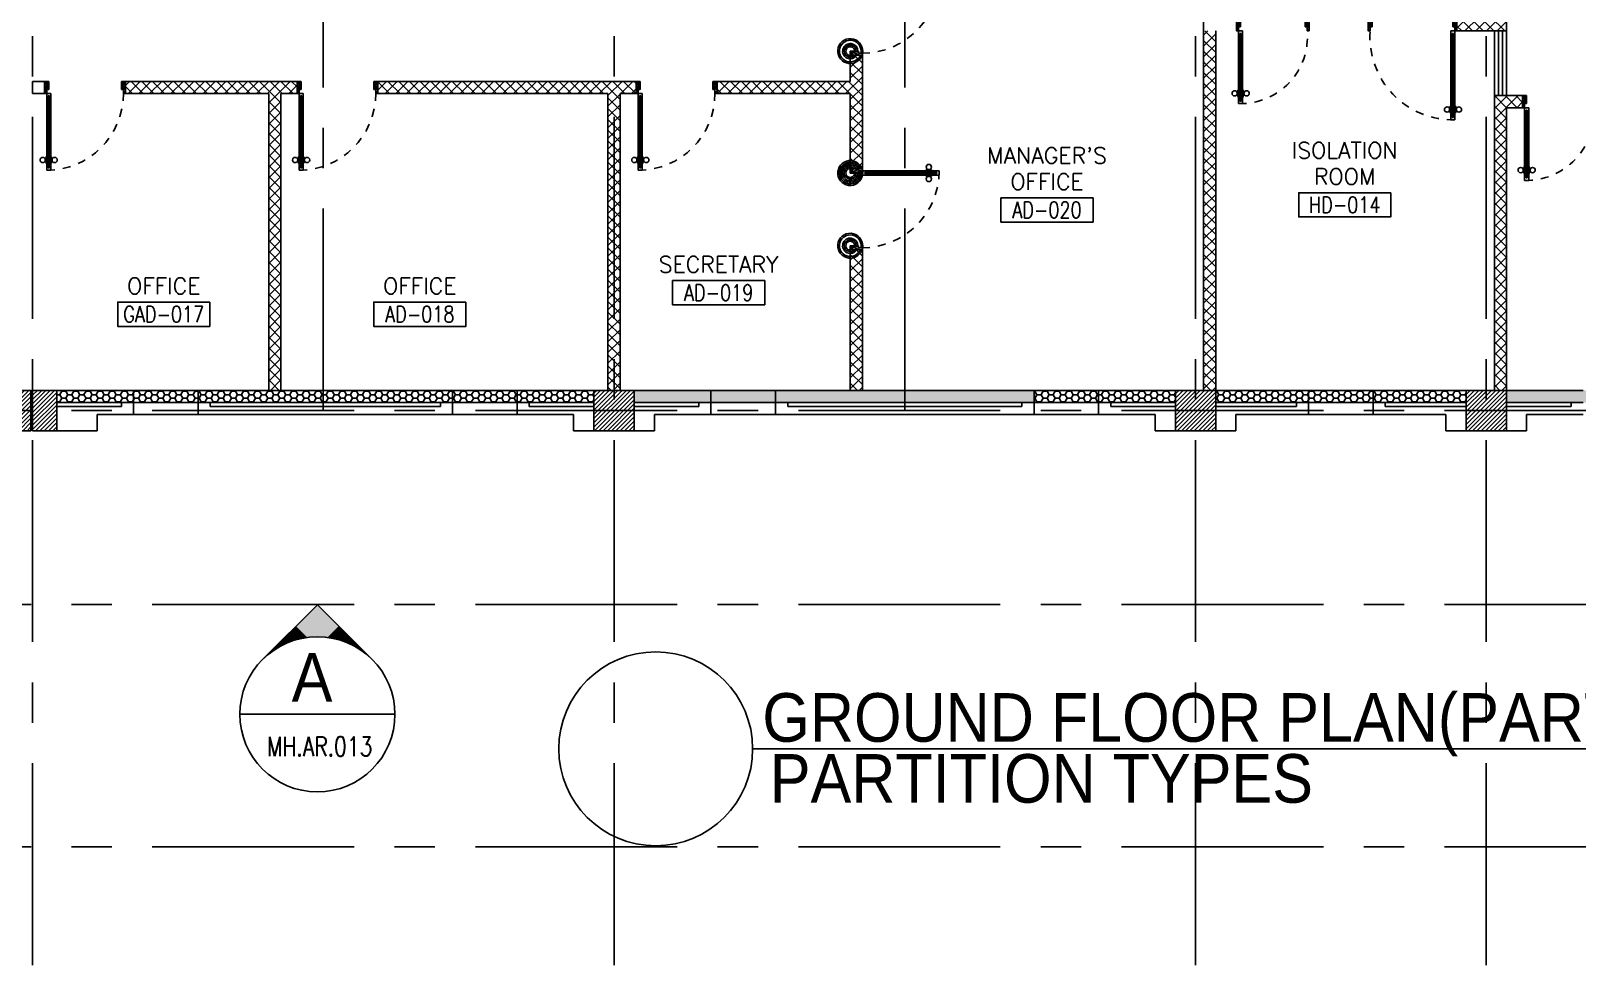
# Model space of a CAD drawing. Extents: x 417866.9 to 417960.2, y 43448 to 43538.2.
# Drawn here: x 417915.52 to 417934.66, y 43460.01 to 43471.57 of the extents above; entities that cross this region are included whole.
import ezdxf
from ezdxf.enums import TextEntityAlignment as Align

# ---------------------------------------------------------------- set-up
doc = ezdxf.new("R2010")
doc.units = 0
doc.header["$MEASUREMENT"] = 0
for name, pattern in [('2DASHES', [1.7, 0.75, -0.25, 0.1, -0.25, 0.1, -0.25]), ('CENTERX2', [4, 2.5, -0.5, 0.5, -0.5]), ('HIDDEN', [0.375, 0.25, -0.125])]:
    doc.linetypes.add(name, pattern=pattern)
doc.layers.get('0').update_dxf_attribs({"linetype": 'CONTINUOUS'})
for name, color, linetype in [('AXES', 11, 'CENTERX2'), ('COL', 2, 'CONTINUOUS'), ('DOOR', 4, 'CONTINUOUS'), ('DOOR-DIM', 3, 'CONTINUOUS'), ('HAT', 8, 'CONTINUOUS'), ('IND-ES', 6, 'CONTINUOUS'), ('IND-ES-L', 6, '2DASHES'), ('IND-ES-TXT', 4, 'CONTINUOUS'), ('INSUL', 7, 'CONTINUOUS'), ('RM-BOX', 2, 'CONTINUOUS'), ('RM-NAME', 2, 'CONTINUOUS'), ('RM-NO', 2, 'CONTINUOUS'), ('SEC-MRK', 7, 'CONTINUOUS'), ('SHAFT', 7, 'CONTINUOUS'), ('TXT', 2, 'CONTINUOUS'), ('TXT1', 2, 'CONTINUOUS'), ('WALL', 2, 'CONTINUOUS'), ('WallType', 11, 'CONTINUOUS'), ('WallType2', 3, 'CONTINUOUS'), ('WIN', 5, 'CONTINUOUS')]:
    doc.layers.add(name, color=color, linetype=linetype)
doc.styles.add('ROMANS', font='ROMANS.shx', dxfattribs={"width": 0.6})
doc.styles.add('S5', font='simplex.shx', dxfattribs={"width": 0.77})
doc.styles.add('TTXT', font='swisse.ttf', dxfattribs={"width": 0.6})
pattern_1 = [(0, (0, 0), (0.075, 0.04330127), [0.05, -0.1]), (120, (0, 0), (-0.074999999836, 0.043301270284), [0.05, -0.1]), (60, (0, 0), (1.64e-10, 0.086602540284), [-0.1, 0.05])]
pattern_2 = [(45, (0, 0), (-0.066291260736, 0.066291260736), []), (135, (0, 0), (-0.066291260736, -0.066291260736), [])]

# ---------------------------------------------------------------- blocks, each defined once
blk = doc.blocks.new('RM1')
at = {"layer": 'RM-BOX'}
blk.add_lwpolyline([(570, -200), (-570, -200), (-570, -500), (570, -500)], close=True, dxfattribs=at)
at = {"layer": 'RM-NAME', "style": 'ROMANS'}
for tag, p in [('ROOMNAME1', (0, 324)), ('ROOMNAME2', (0, 0))]:
    blk.add_attdef(tag, text='', height=200, dxfattribs=at).set_placement(p, align=Align.MIDDLE)
at = {"layer": 'RM-NO', "style": 'ROMANS', "width": 0.8}
blk.add_attdef('ROOMNO', text='', height=200, dxfattribs=at).set_placement((0, -350), align=Align.MIDDLE)
blk = doc.blocks.new('COL50')
at = {"layer": 'COL'}
blk.add_lwpolyline([(-250, 250), (-250, -250), (250, -250), (250, 250)], close=True, dxfattribs=at)
blk = doc.blocks.new('*X72')
at = {"color": 0}
for p, q in [((227929, 10705), (228384, 11161)), ((227929, 10758), (228331, 11161)), ((227929, 10811), (228278, 11161)), ((227929, 10864), (228225, 11161)), ((227929, 10917), (228172, 11161)), ((227929, 10971), (228119, 11161)), ((227929, 11024), (228066, 11161)), ((227929, 11077), (228013, 11161)), ((227929, 11130), (227960, 11161)), ((227937, 10661), (228429, 11152)), ((227990, 10661), (228429, 11099)), ((228043, 10661), (228429, 11046)), ((228096, 10661), (228429, 10993)), ((228149, 10661), (228429, 10940)), ((228202, 10661), (228429, 10887)), ((228255, 10661), (228429, 10834)), ((228308, 10661), (228429, 10781)), ((228362, 10661), (228429, 10728)), ((228415, 10661), (228429, 10675))]:
    blk.add_line(p, q, dxfattribs=at)
blk = doc.blocks.new('*X67')
at = {"color": 0}
for p, q in [((235129, 10693), (235597, 11161)), ((235129, 10746), (235544, 11161)), ((235129, 10799), (235491, 11161)), ((235129, 10852), (235438, 11161)), ((235129, 10905), (235385, 11161)), ((235129, 10958), (235332, 11161)), ((235129, 11011), (235278, 11161)), ((235129, 11064), (235225, 11161)), ((235129, 11117), (235172, 11161)), ((235150, 10661), (235629, 11140)), ((235203, 10661), (235629, 11087)), ((235256, 10661), (235629, 11034)), ((235309, 10661), (235629, 10981)), ((235362, 10661), (235629, 10928)), ((235415, 10661), (235629, 10875)), ((235468, 10661), (235629, 10822)), ((235521, 10661), (235629, 10769)), ((235574, 10661), (235629, 10716))]:
    blk.add_line(p, q, dxfattribs=at)
blk = doc.blocks.new('*X66')
at = {"color": 0}
for p, q in [((238729, 10687), (239203, 11161)), ((238729, 10740), (239150, 11161)), ((238729, 10793), (239097, 11161)), ((238729, 10846), (239044, 11161)), ((238729, 10899), (238991, 11161)), ((238729, 10952), (238938, 11161)), ((238729, 11005), (238885, 11161)), ((238729, 11058), (238832, 11161)), ((238729, 11111), (238779, 11161)), ((238756, 10661), (239229, 11134)), ((238809, 10661), (239229, 11081)), ((238862, 10661), (239229, 11028)), ((238915, 10661), (239229, 10974)), ((238968, 10661), (239229, 10921)), ((239021, 10661), (239229, 10868)), ((239074, 10661), (239229, 10815)), ((239127, 10661), (239229, 10762)), ((239180, 10661), (239229, 10709))]:
    blk.add_line(p, q, dxfattribs=at)
blk = doc.blocks.new('C-300')
at = {"layer": 'HAT', "linetype": 'ByBlock', "ltscale": 0.3}
h = blk.add_hatch(dxfattribs=at)
h.set_pattern_fill('ANSI31', color=8, scale=300, style=0)
h.set_pattern_definition([(45, (-258496.182, -82361.005), (-26.5165043, 26.5165043), [])])
h.paths.add_polyline_path([(300, 500), (0, 500), (0, 250), (300, 250)])
h.paths.add_polyline_path([(300, 250), (0, 250), (0, 0), (300, 0)])
at = {"layer": 'COL'}
blk.add_lwpolyline([(0, 500), (300, 500), (300, 0), (0, 0)], close=True, dxfattribs=at)
blk = doc.blocks.new('C-300A')
at = {"layer": 'SHAFT', "color": 6, "linetype": 'ByBlock', "ltscale": 0.3}
for p in [(-300, 0), (20, 0)]:
    blk.add_blockref('C-300', p, dxfattribs=at)
blk = doc.blocks.new('DOOR1000')
at = {"layer": 'DOOR', "color": 7, "linetype": 'ByBlock'}
for p, q in [((-150, 0), (0, 0)), ((-150, 0), (-150, -25)), ((0, -50), (-114, 0)), ((0, -50), (-40, 0)), ((0, -50), (0, 0)), ((-1100, -25), (-1100, -75)), ((-1100, -75), (-1100, -25)), ((-1050, -25), (-1100, -25)), ((-1050, -75), (-1100, -75)), ((-1070, -42), (-1070, -58)), ((-1050, -42), (-1070, -42)), ((-1050, -58), (-1070, -58)), ((-1050, -25), (-1050, -42)), ((-1050, -58), (-1050, -75)), ((-1018, -25), (-1018, -18)), ((-928, -18), (-1018, -18)), ((-1018, -75), (-1018, -82)), ((-928, -82), (-1018, -82)), ((-1005, -18), (-1005, -9)), ((-1005, -9), (-940, -9)), ((-1005, -18), (-940, -18)), ((-1005, -82), (-1005, -91)), ((-1005, -82), (-940, -82)), ((-1005, -91), (-940, -91)), ((-940, -18), (-940, -9)), ((-940, -82), (-940, -91)), ((-928, -25), (-928, -18)), ((-928, -75), (-928, -82)), ((-200, -25), (-150, -25)), ((-200, -42), (-200, -25)), ((-180, -42), (-200, -42)), ((-200, -58), (-180, -58)), ((-200, -75), (-200, -58)), ((-150, -75), (-200, -75)), ((-180, -58), (-180, -42)), ((-150, -25), (-100, -25)), ((-150, -75), (-150, -25)), ((-100, -25), (-100, -50)), ((0, -50), (-100, -37)), ((-100, -50), (0, -50)), ((0, -950), (-114, -1000)), ((-100, -975), (-100, -950)), ((0, -950), (-100, -963)), ((-100, -950), (0, -950)), ((0, -950), (-40, -1000)), ((0, -950), (0, -1000)), ((-150, -975), (-100, -975)), ((-150, -1000), (-150, -975)), ((-150, -1000), (0, -1000)), ((0, -1000), (-150, -1000))]:
    blk.add_line(p, q, dxfattribs=at)
at = {"layer": 'DOOR', "linetype": 'ByBlock'}
for p, q in [((-200, -25), (-1050, -25)), ((-200, -42), (-1050, -42)), ((-200, -58), (-1050, -58)), ((-1050, -75), (-200, -75))]:
    blk.add_line(p, q, dxfattribs=at)
at = {"layer": 'DOOR', "color": 7, "linetype": 'ByBlock'}
for centre in [(-973, 24), (-973, -124)]:
    blk.add_circle(centre, 32.4, dxfattribs=at)
for centre, radius, start, end in [((0, -50), 154, 161.1053, 166.2858), ((0, -50), 94.4, 148.0182, 180), ((0, -50), 134, 158.1598, 169.28), ((0, -50), 114, 154.0838, 167.3774), ((0, -50), 74.4, 137.7764, 180), ((0, -50), 54.4, 113.2074, 180), ((0, -50), 34.4, 90, 180), ((0, -50), 14.4, 90, 180), ((0, -950), 94.4, 180, 211.9818), ((0, -950), 74.4, 180, 222.2236), ((0, -950), 54.4, 180, 246.7926), ((0, -950), 34.4, 180, 270), ((0, -950), 14.4, 180, 270), ((0, -950), 154, 193.7142, 198.8947), ((0, -950), 134, 190.72, 201.8402)]:
    blk.add_arc(centre, radius, start, end, dxfattribs=at)
at = {"layer": 'DOOR', "linetype": 'HIDDEN', "ltscale": 0.5}
blk.add_arc((-150, -25), 950, 180, 270, dxfattribs=at)
blk = doc.blocks.new('DOOR90')
at = {"layer": 'DOOR', "color": 7, "linetype": 'ByBlock'}
for p, q in [((-150, 0), (0, 0)), ((-150, 0), (-150, -25)), ((0, -50), (-114, 0)), ((0, -50), (-40, 0)), ((0, -50), (0, 0)), ((-1000, -25), (-1050, -25)), ((-1050, -75), (-1050, -25)), ((-1050, -25), (-1050, -75)), ((-1000, -75), (-1050, -75)), ((-1000, -42), (-1020, -42)), ((-1020, -42), (-1020, -58)), ((-1000, -58), (-1020, -58)), ((-1000, -25), (-1000, -42)), ((-1000, -58), (-1000, -75)), ((-878, -18), (-968, -18)), ((-968, -25), (-968, -18)), ((-968, -75), (-968, -82)), ((-878, -82), (-968, -82)), ((-955, -9), (-890, -9)), ((-955, -18), (-955, -9)), ((-955, -18), (-890, -18)), ((-955, -82), (-890, -82)), ((-955, -82), (-955, -91)), ((-955, -91), (-890, -91)), ((-890, -18), (-890, -9)), ((-890, -82), (-890, -91)), ((-878, -25), (-878, -18)), ((-878, -75), (-878, -82)), ((-200, -25), (-150, -25)), ((-200, -42), (-200, -25)), ((-180, -42), (-200, -42)), ((-200, -58), (-180, -58)), ((-200, -75), (-200, -58)), ((-150, -75), (-200, -75)), ((-180, -58), (-180, -42)), ((-150, -25), (-100, -25)), ((-150, -75), (-150, -25)), ((-100, -25), (-100, -50)), ((0, -50), (-100, -37)), ((-100, -50), (0, -50)), ((-150, -875), (-100, -875)), ((-150, -900), (-150, -875)), ((-150, -900), (0, -900)), ((0, -900), (-150, -900)), ((0, -850), (-114, -900)), ((-100, -875), (-100, -850)), ((0, -850), (-100, -863)), ((-100, -850), (0, -850)), ((0, -850), (-40, -900)), ((0, -850), (0, -900))]:
    blk.add_line(p, q, dxfattribs=at)
at = {"layer": 'DOOR', "linetype": 'ByBlock'}
for p, q in [((-200, -25), (-1000, -25)), ((-200, -42), (-1000, -42)), ((-200, -58), (-1000, -58)), ((-1000, -75), (-200, -75))]:
    blk.add_line(p, q, dxfattribs=at)
at = {"layer": 'DOOR', "color": 7, "linetype": 'ByBlock'}
for centre in [(-923, 24), (-923, -124)]:
    blk.add_circle(centre, 32.4, dxfattribs=at)
for centre, radius, start, end in [((0, -50), 154, 161.1053, 166.2858), ((0, -50), 94.4, 148.0182, 180), ((0, -50), 134, 158.1598, 169.28), ((0, -50), 114, 154.0838, 167.3774), ((0, -50), 74.4, 137.7764, 180), ((0, -50), 54.4, 113.2074, 180), ((0, -50), 34.4, 90, 180), ((0, -50), 14.4, 90, 180), ((0, -850), 154, 193.7142, 198.8947), ((0, -850), 134, 190.72, 201.8402), ((0, -850), 94.4, 180, 211.9818), ((0, -850), 74.4, 180, 222.2236), ((0, -850), 54.4, 180, 246.7926), ((0, -850), 34.4, 180, 270), ((0, -850), 14.4, 180, 270)]:
    blk.add_arc(centre, radius, start, end, dxfattribs=at)
at = {"layer": 'DOOR', "linetype": 'HIDDEN', "ltscale": 0.5}
blk.add_arc((-222, -50), 828, 178.2701, 275.003, dxfattribs=at)
blk = doc.blocks.new('A$C2B543BD4')
at = {"layer": 'DOOR', "color": 0, "linetype": 'ByBlock'}
for p, q in [((150, 1156), (0, 1156)), ((150, 1156), (0, 1156)), ((0, 1156), (150, 1156)), ((0, 1106), (0, 1156)), ((150, 1156), (150, 1131)), ((100, 1106), (0, 1106)), ((150, 1131), (100, 1131)), ((100, 1131), (100, 1106)), ((100, 106), (0, 106)), ((0, 106), (0, 56)), ((150, 56), (0, 56)), ((100, 81), (100, 106)), ((150, 81), (100, 81)), ((150, 131), (150, 81)), ((150, 131), (200, 131)), ((150, 56), (150, 81)), ((200, 81), (150, 81)), ((180, 114), (180, 98)), ((200, 114), (180, 114)), ((180, 98), (200, 98)), ((200, 131), (200, 114)), ((200, 98), (200, 81)), ((1078, 138), (1168, 138)), ((1078, 131), (1078, 138)), ((1078, 81), (1078, 74)), ((1078, 74), (1168, 74)), ((1155, 147), (1090, 147)), ((1090, 138), (1090, 147)), ((1155, 138), (1090, 138)), ((1155, 74), (1090, 74)), ((1090, 74), (1090, 65)), ((1155, 65), (1090, 65)), ((1155, 138), (1155, 147)), ((1155, 74), (1155, 65)), ((1168, 131), (1168, 138)), ((1168, 81), (1168, 74)), ((1200, 131), (1250, 131)), ((1200, 114), (1200, 131)), ((1200, 114), (1220, 114)), ((1200, 98), (1220, 98)), ((1200, 81), (1200, 98)), ((1200, 81), (1250, 81)), ((1220, 98), (1220, 114)), ((1250, 131), (1250, 81)), ((1250, 131), (1250, 81)), ((1250, 81), (1250, 131))]:
    blk.add_line(p, q, dxfattribs=at)
at = {"layer": 'DOOR', "color": 9, "linetype": 'ByBlock'}
for p, q in [((0, 1106), (114, 1156)), ((0, 1106), (40, 1156)), ((0, 1106), (100, 1119)), ((0, 106), (40, 56)), ((0, 106), (114, 56)), ((0, 106), (100, 93))]:
    blk.add_line(p, q, dxfattribs=at)
at = {"layer": 'DOOR', "linetype": 'ByBlock'}
for p, q in [((1200, 131), (200, 131)), ((200, 114), (1200, 114)), ((200, 98), (1200, 98)), ((200, 81), (1200, 81))]:
    blk.add_line(p, q, dxfattribs=at)
at = {"layer": 'DOOR', "color": 0, "linetype": 'ByBlock'}
for centre in [(1123, 179), (1123, 32)]:
    blk.add_circle(centre, 32.4, dxfattribs=at)
at = {"layer": 'DOOR', "color": 9, "linetype": 'ByBlock'}
for centre, radius, start, end in [((0, 1106), 54.4, 0, 66.7926), ((0, 1106), 74.4, 0, 42.2236), ((0, 1106), 94.4, 0, 31.9818), ((0, 1106), 134, 10.72, 21.8402), ((0, 1106), 154, 13.7142, 18.8947), ((0, 1106), 34.4, 0, 90), ((0, 1106), 14.4, 0, 90), ((0, 106), 14.4, 270, 0), ((0, 106), 34.4, 270, 0), ((0, 106), 54.4, 293.2074, 0), ((0, 106), 74.4, 317.7764, 0), ((0, 106), 94.4, 328.0182, 0), ((0, 106), 114, 334.0838, 347.3774), ((0, 106), 134, 338.1598, 349.28), ((0, 106), 154, 341.1053, 346.2858)]:
    blk.add_arc(centre, radius, start, end, dxfattribs=at)
at = {"layer": 'DOOR', "linetype": 'HIDDEN', "ltscale": 0.5}
blk.add_arc((223, 106), 1028, 358.6059, 94.0585, dxfattribs=at)
blk = doc.blocks.new('AR1-EL')
at = {"layer": 'IND-ES'}
for q in [(-566, 566), (566, 566)]:
    blk.add_line((0, 1131), q, dxfattribs=at)
for points in [[(0, 800), (0, 1131), (-104, 793), (-221, 910)], [(0, 800), (0, 1131), (104, 793), (221, 910)], [(-207, 773), (-283, 849), (-306, 739), (-349, 782)], [(-104, 793), (-221, 910), (-207, 773), (-283, 849)], [(104, 793), (221, 910), (207, 773), (283, 849)], [(207, 773), (283, 849), (306, 739), (349, 782)], [(-492, 640), (-487, 634), (-566, 566)], [(-400, 693), (-419, 712), (-487, 634), (-492, 640)], [(-306, 739), (-349, 782), (-400, 693), (-419, 712)], [(306, 739), (349, 782), (400, 693), (419, 712)], [(400, 693), (419, 712), (487, 634), (492, 640)], [(492, 640), (487, 634), (566, 566)]]:
    blk.add_solid(points, dxfattribs=at)

msp = doc.modelspace()

# ---------------------------------------------------------------- hatches: boundary and pattern name
at = {"layer": 'WallType'}
h = msp.add_hatch(dxfattribs=at)
h.set_pattern_fill('ANSI37', color=256, scale=0.75, style=0)
h.set_pattern_definition(pattern_2)
h.paths.add_polyline_path([(417933.4366, 43473.8243), (417933.2866, 43473.8243), (417933.2866, 43471.7243), (417933.1741, 43471.7243), (417933.1741, 43471.5743), (417933.7866, 43471.5743), (417933.7866, 43472.0118), (417933.6166, 43472.0118), (417933.6166, 43472.4618), (417933.7866, 43472.4618), (417933.7866, 43472.5618), (417933.6166, 43472.5618), (417933.6166, 43473.0118), (417933.7866, 43473.0118), (417933.7866, 43473.1118), (417933.6166, 43473.1118), (417933.6166, 43473.5618), (417933.7866, 43473.5618), (417933.7866, 43473.8243), (417933.5866, 43473.8243), (417933.5866, 43471.7243), (417933.4366, 43471.7243)])
h = msp.add_hatch(dxfattribs=at)
h.set_pattern_fill('ANSI37', color=256, scale=0.75, style=0)
h.set_pattern_definition(pattern_2)
h.paths.add_polyline_path([(417930.1866, 43471.5743), (417930.0366, 43471.5743), (417930.0366, 43467.1243), (417930.1866, 43467.1243)])
h = msp.add_hatch(dxfattribs=at)
h.set_pattern_fill('ANSI37', color=256, scale=0.75, style=0)
h.set_pattern_definition(pattern_2)
h.paths.add_polyline_path([(417925.8116, 43471.2743), (417925.6616, 43471.2743), (417925.6616, 43470.9493), (417924.0116, 43470.9493), (417924.0116, 43470.7993), (417925.6616, 43470.7993), (417925.6616, 43469.8653), (417925.8116, 43469.8653)])
h = msp.add_hatch(dxfattribs=at)
h.set_pattern_fill('ANSI37', color=256, scale=0.75, style=0)
h.set_pattern_definition(pattern_2)
h.paths.add_polyline_path([(417918.8116, 43470.9493), (417916.6866, 43470.9493), (417916.6866, 43470.7993), (417918.4616, 43470.7993), (417918.4616, 43467.1243), (417918.6116, 43467.1243), (417918.6116, 43470.7993), (417918.8116, 43470.7993)])
h = msp.add_hatch(dxfattribs=at)
h.set_pattern_fill('ANSI37', color=256, scale=0.75, style=0)
h.set_pattern_definition(pattern_2)
h.paths.add_polyline_path([(417923.0116, 43470.9493), (417919.8116, 43470.9493), (417919.8116, 43470.7993), (417922.6616, 43470.7993), (417922.6616, 43470.5493), (417922.6616, 43467.1243), (417922.8116, 43467.1243), (417922.8116, 43470.7993), (417923.0116, 43470.7993)])
h = msp.add_hatch(dxfattribs=at)
h.set_pattern_fill('ANSI37', color=256, scale=0.75, style=0)
h.set_pattern_definition(pattern_2)
h.paths.add_polyline_path([(417933.7866, 43470.6243), (417933.9866, 43470.6243), (417933.9866, 43470.7743), (417933.6366, 43470.7743), (417933.6366, 43467.1243), (417933.7866, 43467.1243)])
h = msp.add_hatch(dxfattribs=at)
h.set_pattern_fill('ANSI37', color=256, scale=0.75, style=0)
h.set_pattern_definition(pattern_2)
h.paths.add_polyline_path([(417925.8116, 43468.8653), (417925.6616, 43468.8653), (417925.6616, 43467.1243), (417925.8116, 43467.1243)])
at = {"layer": 'WallType2'}
h = msp.add_hatch(dxfattribs=at)
h.set_pattern_fill('HONEY', color=256, scale=0.4, style=0)
h.set_pattern_definition(pattern_1)
h.paths.add_polyline_path([(417916.7866, 43467.1243), (417915.8366, 43467.1243), (417915.8366, 43466.9743), (417916.7866, 43466.9743)])
h = msp.add_hatch(dxfattribs=at)
h.set_pattern_fill('HONEY', color=256, scale=0.4, style=0)
h.set_pattern_definition(pattern_1)
h.paths.add_polyline_path([(417917.5866, 43467.1243), (417916.7866, 43467.1243), (417916.7866, 43466.9743), (417917.5866, 43466.9743)])
h.paths.add_polyline_path([(417920.7366, 43467.1243), (417918.6116, 43467.1243), (417917.5866, 43467.1243), (417917.5866, 43466.9743), (417920.7366, 43466.9743)])
h = msp.add_hatch(dxfattribs=at)
h.set_pattern_fill('HONEY', color=256, scale=0.4, style=0)
h.set_pattern_definition(pattern_1)
h.paths.add_polyline_path([(417921.5366, 43467.1243), (417920.7366, 43467.1243), (417920.7366, 43466.9743), (417921.5366, 43466.9743)])
h = msp.add_hatch(dxfattribs=at)
h.set_pattern_fill('HONEY', color=256, scale=0.4, style=0)
h.set_pattern_definition(pattern_1)
h.paths.add_polyline_path([(417922.4866, 43467.1243), (417921.5366, 43467.1243), (417921.5366, 43466.9743), (417922.4866, 43466.9743)])
h = msp.add_hatch(dxfattribs=at)
h.set_pattern_fill('HONEY', color=256, scale=0.4, style=0)
h.set_pattern_definition(pattern_1)
h.paths.add_polyline_path([(417923.9366, 43467.1243), (417922.9866, 43467.1243), (417922.9866, 43466.9743), (417923.9366, 43466.9743)])
h.paths.add_polyline_path([(417924.7366, 43467.1243), (417923.9366, 43467.1243), (417923.9366, 43466.9743), (417924.7366, 43466.9743)])
h.paths.add_polyline_path([(417927.9366, 43467.1243), (417925.8116, 43467.1243), (417924.7366, 43467.1243), (417924.7366, 43466.9743), (417927.9366, 43466.9743)])
h = msp.add_hatch(dxfattribs=at)
h.set_pattern_fill('HONEY', color=256, scale=0.4, style=0)
h.set_pattern_definition(pattern_1)
h.paths.add_polyline_path([(417928.7366, 43467.1243), (417927.9366, 43467.1243), (417927.9366, 43466.9743), (417928.7366, 43466.9743)])
h.paths.add_polyline_path([(417929.6866, 43467.1243), (417928.7366, 43467.1243), (417928.7366, 43466.9743), (417929.6866, 43466.9743)])
h.paths.add_polyline_path([(417931.3366, 43467.1243), (417930.1866, 43467.1243), (417930.1866, 43466.9743), (417931.3366, 43466.9743)])
h = msp.add_hatch(dxfattribs=at)
h.set_pattern_fill('HONEY', color=256, scale=0.4, style=0)
h.set_pattern_definition(pattern_1)
h.paths.add_polyline_path([(417932.1366, 43467.1243), (417931.3366, 43467.1243), (417931.3366, 43466.9743), (417932.1366, 43466.9743)])
h.paths.add_polyline_path([(417933.2866, 43467.1243), (417932.1366, 43467.1243), (417932.1366, 43466.9743), (417933.2866, 43466.9743)])
h = msp.add_hatch(dxfattribs=at)
h.set_pattern_fill('HONEY', color=256, scale=0.4, style=0)
h.set_pattern_definition(pattern_1)
h.paths.add_polyline_path([(417934.7366, 43467.1243), (417933.7866, 43467.1243), (417933.7866, 43466.9743), (417934.7366, 43466.9743)])
h.paths.add_polyline_path([(417935.5366, 43467.1243), (417934.7366, 43467.1243), (417934.7366, 43466.9743), (417935.5366, 43466.9743)])
h.paths.add_polyline_path([(417938.7366, 43467.1243), (417936.9366, 43467.1243), (417935.5366, 43467.1243), (417935.5366, 43466.9743), (417938.7366, 43466.9743)])
h.paths.add_polyline_path([(417939.5366, 43467.1243), (417938.7366, 43467.1243), (417938.7366, 43466.9743), (417939.5366, 43466.9743)])

# ---------------------------------------------------------------- linework, layer by layer
at = {"layer": 'AXES'}
for p, q in [((417922.7366, 43460.01), (417922.7366, 43537.5491)), ((417929.9366, 43460.01), (417929.9366, 43537.5491)), ((417933.5366, 43460.01), (417933.5366, 43537.5491)), ((417915.5366, 43460.01), (417915.5366, 43537.1991)), ((417919.1366, 43466.8743), (417919.1366, 43525.6943)), ((417926.3366, 43466.8743), (417926.3366, 43525.6943)), ((417959.5194, 43466.8743), (417890.8966, 43466.8743)), ((417959.5194, 43464.4743), (417881.2966, 43464.4743)), ((417959.5194, 43464.4743), (417889.6966, 43464.4743)), ((417959.5194, 43461.4743), (417887.8966, 43461.4743)), ((417959.5194, 43461.4743), (417887.8966, 43461.4743))]:
    msp.add_line(p, q, dxfattribs=at)
at = {"layer": 'IND-ES'}
msp.add_line((417920.0235, 43463.1142), (417918.1035, 43463.1142), dxfattribs=at)
msp.add_line((417920.0235, 43463.1142), (417918.1035, 43463.1142), dxfattribs=at)
at = {"layer": 'IND-ES-L', "linetype": 'ByBlock'}
msp.add_ellipse((417919.0635, 43463.1142), major_axis=(0.96, 0.0001), ratio=0.9999999, start_param=-0.0000763, end_param=6.283109, dxfattribs=at)
at = {"layer": 'INSUL'}
for p, q in [((417916.7866, 43466.9743), (417915.8366, 43466.9743)), ((417916.6366, 43466.9243), (417915.8366, 43466.9243)), ((417916.6366, 43466.9243), (417916.6366, 43466.9743)), ((417920.7366, 43466.9743), (417917.5866, 43466.9743)), ((417917.7366, 43466.9243), (417917.7366, 43466.9743)), ((417920.5866, 43466.9243), (417917.7366, 43466.9243)), ((417920.5866, 43466.9243), (417920.5866, 43466.9743)), ((417922.4866, 43466.9743), (417921.5366, 43466.9743)), ((417921.6866, 43466.9243), (417921.6866, 43466.9743)), ((417922.4866, 43466.9243), (417921.6866, 43466.9243)), ((417923.9366, 43466.9743), (417922.9866, 43466.9743)), ((417923.7866, 43466.9243), (417922.9866, 43466.9243)), ((417923.7866, 43466.9243), (417923.7866, 43466.9743)), ((417927.9366, 43466.9743), (417924.7366, 43466.9743)), ((417924.8866, 43466.9243), (417924.8866, 43466.9743)), ((417927.7866, 43466.9243), (417924.8866, 43466.9243)), ((417927.7866, 43466.9243), (417927.7866, 43466.9743)), ((417929.6866, 43466.9743), (417928.7366, 43466.9743)), ((417928.8866, 43466.9243), (417928.8866, 43466.9743)), ((417929.6866, 43466.9243), (417928.8866, 43466.9243)), ((417930.1866, 43466.9743), (417931.3366, 43466.9743)), ((417930.1866, 43466.9243), (417931.1866, 43466.9243)), ((417931.1866, 43466.9243), (417931.1866, 43466.9743)), ((417932.1366, 43466.9743), (417933.2866, 43466.9743)), ((417932.2866, 43466.9243), (417932.2866, 43466.9743)), ((417932.2866, 43466.9243), (417933.2866, 43466.9243)), ((417934.7366, 43466.9743), (417933.7866, 43466.9743)), ((417934.5866, 43466.9243), (417933.7866, 43466.9243)), ((417934.5866, 43466.9243), (417934.5866, 43466.9743))]:
    msp.add_line(p, q, dxfattribs=at)
at = {"layer": 'TXT', "color": 6}
msp.add_line((417924.4531, 43462.6868), (417937.6108, 43462.6868), dxfattribs=at)
msp.add_circle((417923.2531, 43462.6868), 1.2, dxfattribs=at)
at = {"layer": 'WALL'}
for p, q in [((417930.0366, 43467.1243), (417930.0366, 43472.5813)), ((417933.7866, 43471.5743), (417933.7866, 43472.0118)), ((417933.1741, 43471.7243), (417933.1741, 43471.5743)), ((417930.1866, 43467.1243), (417930.1866, 43471.5743)), ((417933.1741, 43471.5743), (417933.7866, 43471.5743)), ((417925.8116, 43471.2743), (417925.6616, 43471.2743)), ((417925.6616, 43470.9493), (417925.6616, 43471.2743)), ((417925.8116, 43469.8653), (417925.8116, 43471.2743)), ((417915.5366, 43470.7993), (417915.5366, 43470.9493)), ((417915.6866, 43470.9493), (417915.5366, 43470.9493)), ((417915.6866, 43470.7993), (417915.6866, 43470.9493)), ((417918.8116, 43470.9493), (417916.6866, 43470.9493)), ((417916.6866, 43470.7993), (417916.6866, 43470.9493)), ((417918.8116, 43470.7993), (417918.8116, 43470.9493)), ((417923.0116, 43470.9493), (417919.8116, 43470.9493)), ((417919.8116, 43470.7993), (417919.8116, 43470.9493)), ((417923.0116, 43470.7993), (417923.0116, 43470.9493)), ((417925.6616, 43470.9493), (417924.0116, 43470.9493)), ((417924.0116, 43470.7993), (417924.0116, 43470.9493)), ((417915.6866, 43470.7993), (417915.5366, 43470.7993)), ((417915.6866, 43470.7993), (417915.5366, 43470.7993)), ((417918.4616, 43470.7993), (417916.6866, 43470.7993)), ((417918.4616, 43467.1243), (417918.4616, 43470.7993)), ((417918.6116, 43467.1243), (417918.6116, 43470.7993)), ((417918.8116, 43470.7993), (417918.6116, 43470.7993)), ((417922.6616, 43470.7993), (417919.8116, 43470.7993)), ((417922.6616, 43470.5493), (417922.6616, 43470.7993)), ((417922.8116, 43467.1243), (417922.8116, 43470.7993)), ((417923.0116, 43470.7993), (417922.8116, 43470.7993)), ((417925.6616, 43470.7993), (417924.0116, 43470.7993)), ((417925.6616, 43469.8653), (417925.6616, 43470.7993)), ((417933.6366, 43467.1243), (417933.6366, 43470.7743)), ((417933.6366, 43470.7743), (417933.9866, 43470.7743)), ((417933.9866, 43470.6243), (417933.9866, 43470.7743)), ((417922.6616, 43467.1243), (417922.6616, 43470.5493)), ((417933.7866, 43467.1243), (417933.7866, 43470.6243)), ((417933.7866, 43470.6243), (417933.9866, 43470.6243)), ((417925.8116, 43469.8653), (417925.6616, 43469.8653)), ((417925.6616, 43467.1243), (417925.6616, 43468.8653)), ((417925.8116, 43468.8653), (417925.6616, 43468.8653)), ((417925.8116, 43467.1243), (417925.8116, 43468.8653)), ((417915.7866, 43467.1243), (417916.7866, 43467.1243)), ((417916.7866, 43466.8243), (417916.7866, 43467.1243)), ((417917.5866, 43467.1243), (417918.6116, 43467.1243)), ((417917.5866, 43466.8243), (417917.5866, 43467.1243)), ((417920.7366, 43467.1243), (417918.6116, 43467.1243)), ((417920.7366, 43466.8243), (417920.7366, 43467.1243)), ((417921.5366, 43466.8243), (417921.5366, 43467.1243)), ((417922.4866, 43467.1243), (417921.5366, 43467.1243)), ((417922.9866, 43467.1243), (417923.9366, 43467.1243)), ((417923.9366, 43466.8243), (417923.9366, 43467.1243)), ((417924.7366, 43466.8243), (417924.7366, 43467.1243)), ((417925.8116, 43467.1243), (417924.7366, 43467.1243)), ((417927.9366, 43467.1243), (417925.8116, 43467.1243)), ((417927.9366, 43466.8243), (417927.9366, 43467.1243)), ((417928.7366, 43466.8243), (417928.7366, 43467.1243)), ((417929.6866, 43467.1243), (417928.7366, 43467.1243)), ((417930.1866, 43467.1243), (417931.3366, 43467.1243)), ((417931.3366, 43466.8243), (417931.3366, 43467.1243)), ((417932.1366, 43466.8243), (417932.1366, 43467.1243)), ((417932.1366, 43467.1243), (417933.2866, 43467.1243)), ((417933.7866, 43467.1243), (417934.7366, 43467.1243)), ((417916.3366, 43466.8243), (417916.7866, 43466.8243)), ((417916.3366, 43466.6243), (417916.3366, 43466.8243)), ((417920.7366, 43466.8243), (417917.5866, 43466.8243)), ((417922.2366, 43466.8243), (417921.5366, 43466.8243)), ((417922.2366, 43466.6243), (417922.2366, 43466.8243)), ((417923.2366, 43466.8243), (417923.9366, 43466.8243)), ((417923.2366, 43466.6243), (417923.2366, 43466.8243)), ((417927.9366, 43466.8243), (417924.7366, 43466.8243)), ((417929.4366, 43466.8243), (417928.7366, 43466.8243)), ((417929.4366, 43466.6243), (417929.4366, 43466.8243)), ((417930.4366, 43466.8243), (417931.3366, 43466.8243)), ((417930.4366, 43466.6243), (417930.4366, 43466.8243)), ((417932.1366, 43466.8243), (417933.0366, 43466.8243)), ((417933.0366, 43466.6243), (417933.0366, 43466.8243)), ((417934.0366, 43466.8243), (417934.7366, 43466.8243)), ((417934.0366, 43466.6243), (417934.0366, 43466.8243)), ((417915.8366, 43466.6243), (417916.3366, 43466.6243)), ((417922.2366, 43466.6243), (417923.2366, 43466.6243)), ((417930.4366, 43466.6243), (417929.4366, 43466.6243)), ((417934.0366, 43466.6243), (417933.0366, 43466.6243))]:
    msp.add_line(p, q, dxfattribs=at)
at = {"layer": 'WIN'}
for p, q in [((417933.6366, 43470.7743), (417933.6366, 43471.5743)), ((417933.6866, 43470.7743), (417933.6866, 43471.5743)), ((417933.7366, 43470.7743), (417933.7366, 43471.5743)), ((417933.7866, 43470.7743), (417933.7866, 43471.5743)), ((417917.5866, 43467.1243), (417916.7866, 43467.1243)), ((417921.5366, 43467.1243), (417920.7366, 43467.1243)), ((417924.7366, 43467.1243), (417923.9366, 43467.1243)), ((417928.7366, 43467.1243), (417927.9366, 43467.1243)), ((417932.1366, 43467.1243), (417931.3366, 43467.1243)), ((417917.5866, 43466.9743), (417916.7866, 43466.9743)), ((417921.5366, 43466.9743), (417920.7366, 43466.9743)), ((417924.7366, 43466.9743), (417923.9366, 43466.9743)), ((417928.7366, 43466.9743), (417927.9366, 43466.9743)), ((417932.1366, 43466.9743), (417931.3366, 43466.9743)), ((417917.5866, 43466.8243), (417916.7866, 43466.8243)), ((417921.5366, 43466.8243), (417920.7366, 43466.8243)), ((417924.7366, 43466.8243), (417923.9366, 43466.8243)), ((417928.7366, 43466.8243), (417927.9366, 43466.8243)), ((417932.1366, 43466.8243), (417931.3366, 43466.8243))]:
    msp.add_line(p, q, dxfattribs=at)

# ---------------------------------------------------------------- block references
at = {"layer": 'COL', "linetype": 'ByBlock', "xscale": 0.001000000047497451, "yscale": 0.0009999999892897904, "zscale": 0.001}
msp.add_blockref('C-300A', (417915.5166, 43466.6243), dxfattribs=at)
at = {"layer": 'COL', "xscale": -0.001000000047497451, "yscale": 0.0009999999892897904, "zscale": 0.001}
for p in [(417922.7366, 43466.8743), (417929.9366, 43466.8743), (417933.5366, 43466.8743)]:
    msp.add_blockref('COL50', p, dxfattribs=at)
at = {"layer": 'DOOR', "xscale": -0.001000000047497451, "yscale": 0.0009999999892897904, "zscale": 0.001}
for p in [(417925.6616, 43472.2743), (417925.6616, 43469.8653)]:
    msp.add_blockref('DOOR1000', p, dxfattribs=at)
at = {"layer": 'DOOR', "color": 0, "xscale": -0.0009999999892897904, "yscale": 0.0009999999892897904, "zscale": 0.001, "rotation": 90}
msp.add_blockref('A$C2B543BD4', (417933.23, 43471.7243), dxfattribs=at)
at = {"layer": 'DOOR', "xscale": 0.0009999999892897904, "yscale": 0.0009999999892897904, "zscale": 0.001, "rotation": 90}
for p in [(417915.6866, 43470.9493), (417918.8116, 43470.9493), (417923.0116, 43470.9493)]:
    msp.add_blockref('DOOR1000', p, dxfattribs=at)
at = {"layer": 'DOOR-DIM', "xscale": 0.0009999999892897904, "yscale": 0.0009999999892897904, "zscale": 0.001, "rotation": 90}
for p in [(417930.4449, 43471.7243), (417933.9866, 43470.7743)]:
    msp.add_blockref('DOOR90', p, dxfattribs=at)
at = {"layer": 'HAT', "xscale": 0.001000000047497451, "yscale": 0.0009999999892897904, "zscale": 0.001}
for p, values in [((417931.7842, 43469.7719), {'ROOMNO': 'HD-014', 'ROOMNAME2': 'ROOM', 'ROOMNAME1': 'ISOLATION'}), ((417928.0976, 43469.708), {'ROOMNO': 'AD-020', 'ROOMNAME2': 'OFFICE', 'ROOMNAME1': "MANAGER'S"}), ((417924.0321, 43468.6841), {'ROOMNO': 'AD-019', 'ROOMNAME2': 'SECRETARY'}), ((417917.1609, 43468.4171), {'ROOMNO': 'GAD-017', 'ROOMNAME2': 'OFFICE'}), ((417920.3324, 43468.4171), {'ROOMNO': 'AD-018', 'ROOMNAME2': 'OFFICE'})]:
    msp.add_blockref('RM1', p, dxfattribs=at).add_auto_attribs(values)
for name in ['*X72', '*X67', '*X66']:
    msp.add_blockref(name, (417694.5581, 43455.9633), dxfattribs=at)
at = {"layer": 'SEC-MRK', "color": 1, "zscale": 0.0012}
for xscale, yscale in [(0.001200000056996942, 0.001199999984237365), (0.001199999998789281, 0.001199999998789281)]:
    msp.add_blockref('AR1-EL', (417919.0635, 43463.1142), dxfattribs=dict(at, xscale=xscale, yscale=yscale))

# ---------------------------------------------------------------- texts
at = {"layer": 'IND-ES-TXT', "color": 2, "style": 'S5', "width": 0.77}
msp.add_attdef('MH.AR.013', text='AR02', height=0.24, dxfattribs=at).set_placement((417919.0919, 43462.7172), align=Align.MIDDLE)
at = {"layer": 'TXT1', "color": 6, "style": 'TTXT', "width": 0.9}
for s, p in [('GROUND FLOOR PLAN(PART-2)', (417924.5728, 43462.7746)), ('PARTITION TYPES', (417924.6655, 43462.0201))]:
    msp.add_text(s, height=0.601773, dxfattribs=at).set_placement(p)
msp.add_attdef('A', text='C', height=0.6018, dxfattribs=at).set_placement((417918.9976, 43463.2714), align=Align.CENTER)

doc.saveas('drawing.dxf')
